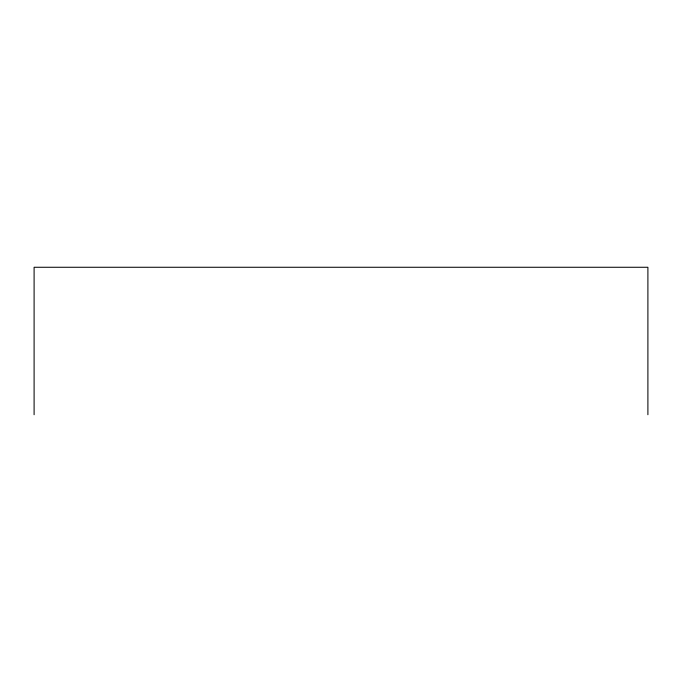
<?xml version="1.0" encoding="UTF-8"?>
<svg xmlns="http://www.w3.org/2000/svg" width="682" height="682" viewBox="0 0 682 682"><rect width="100%" height="100%" fill="white"/><g stroke="black" fill="none" stroke-linecap="round" stroke-linejoin="round"><path stroke-width="1.02" d="M647.9 414.733L647.9 267.267L34.1 267.267L34.1 414.733"/></g></svg>
